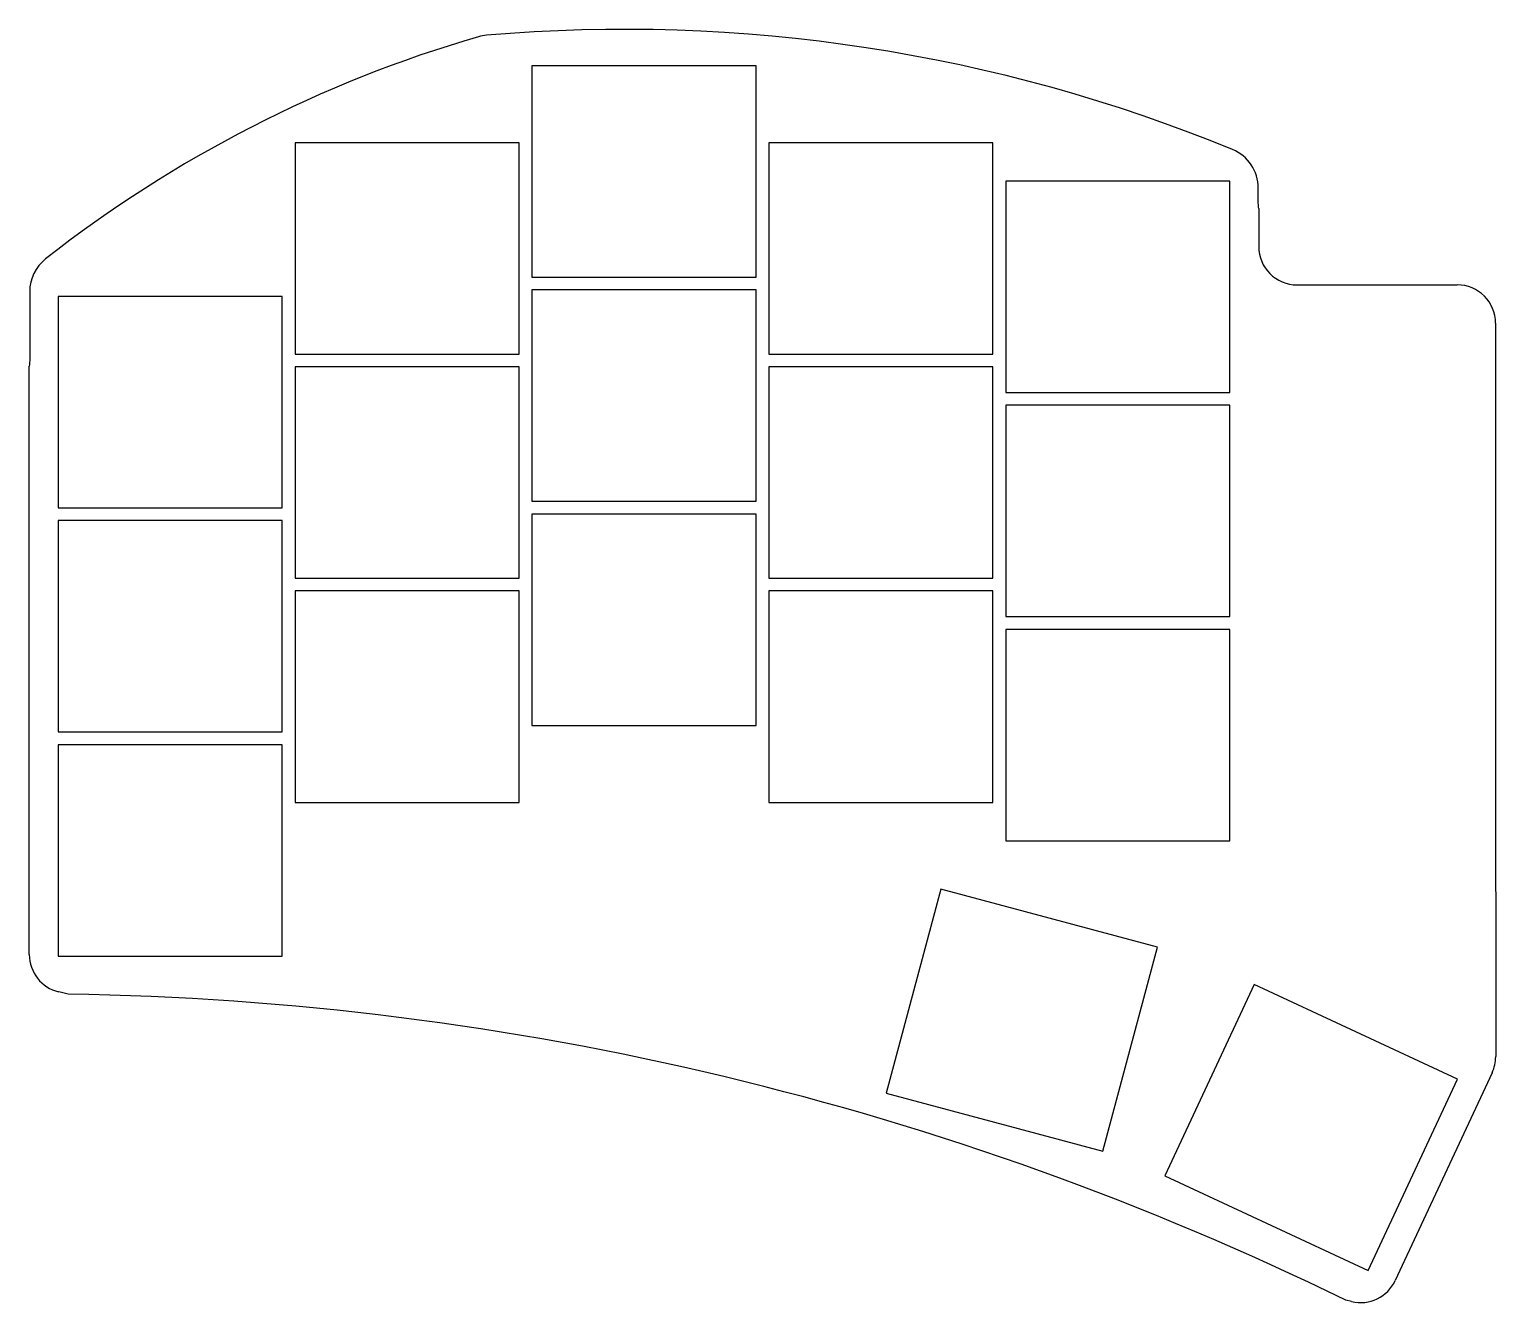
# Model space of a CAD drawing. Header units: millimetres. Extents: x 89 to 204, y -135 to -36.
import ezdxf

# ---------------------------------------------------------------- set-up
doc = ezdxf.new("R2010")
doc.units = ezdxf.units.MM

msp = doc.modelspace()

# ---------------------------------------------------------------- linework, layer by layer
for p, q in [((145.75, -38.75), (128.25, -38.75)), ((128.25, -38.75), (128.25, -55.25)), ((145.75, -55.25), (145.75, -38.75)), ((127.25, -44.75), (109.75, -44.75)), ((109.75, -44.75), (109.75, -61.25)), ((127.25, -61.25), (127.25, -44.75)), ((164.25, -44.75), (146.75, -44.75)), ((146.75, -44.75), (146.75, -61.25)), ((164.25, -61.25), (164.25, -44.75)), ((182.75, -47.75), (165.25, -47.75)), ((165.25, -47.75), (165.25, -64.25)), ((182.75, -64.25), (182.75, -47.75)), ((184.97, -49.46), (184.97, -48.29)), ((185, -49.89), (185, -52.85)), ((128.25, -55.25), (145.75, -55.25)), ((188, -55.85), (200.5, -55.85)), ((89.03, -56.38), (89.03, -61.78)), ((108.75, -56.75), (91.25, -56.75)), ((91.25, -56.75), (91.25, -73.25)), ((108.75, -73.25), (108.75, -56.75)), ((145.75, -56.25), (128.25, -56.25)), ((128.25, -56.25), (128.25, -72.75)), ((145.75, -72.75), (145.75, -56.25)), ((203.5, -58.85), (203.5, -90.35)), ((109.75, -61.25), (127.25, -61.25)), ((146.75, -61.25), (164.25, -61.25)), ((89, -108.13), (89, -62.2)), ((127.25, -62.25), (109.75, -62.25)), ((109.75, -62.25), (109.75, -78.75)), ((127.25, -78.75), (127.25, -62.25)), ((164.25, -62.25), (146.75, -62.25)), ((146.75, -62.25), (146.75, -78.75)), ((164.25, -78.75), (164.25, -62.25)), ((165.25, -64.25), (182.75, -64.25)), ((182.75, -65.25), (165.25, -65.25)), ((165.25, -65.25), (165.25, -81.75)), ((182.75, -81.75), (182.75, -65.25)), ((91.25, -73.25), (108.75, -73.25)), ((128.25, -72.75), (145.75, -72.75)), ((108.75, -74.25), (91.25, -74.25)), ((91.25, -74.25), (91.25, -90.75)), ((108.75, -90.75), (108.75, -74.25)), ((145.75, -73.75), (128.25, -73.75)), ((128.25, -73.75), (128.25, -90.25)), ((145.75, -90.25), (145.75, -73.75)), ((109.75, -78.75), (127.25, -78.75)), ((146.75, -78.75), (164.25, -78.75)), ((127.25, -79.75), (109.75, -79.75)), ((109.75, -79.75), (109.75, -96.25)), ((127.25, -96.25), (127.25, -79.75)), ((164.25, -79.75), (146.75, -79.75)), ((146.75, -79.75), (146.75, -96.25)), ((164.25, -96.25), (164.25, -79.75)), ((165.25, -81.75), (182.75, -81.75)), ((182.75, -82.75), (165.25, -82.75)), ((165.25, -82.75), (165.25, -99.25)), ((182.75, -99.25), (182.75, -82.75)), ((128.25, -90.25), (145.75, -90.25)), ((203.5, -90.35), (203.51, -116.1)), ((91.25, -90.75), (108.75, -90.75)), ((108.75, -91.75), (91.25, -91.75)), ((91.25, -91.75), (91.25, -108.25)), ((108.75, -108.25), (108.75, -91.75)), ((109.75, -96.25), (127.25, -96.25)), ((146.75, -96.25), (164.25, -96.25)), ((165.25, -99.25), (182.75, -99.25)), ((160.18, -103.02), (155.91, -118.95)), ((177.09, -107.55), (160.18, -103.02)), ((172.82, -123.48), (177.09, -107.55)), ((91.25, -108.25), (108.75, -108.25)), ((92.03, -111.23), (91.3, -111.05)), ((184.66, -110.46), (177.68, -125.41)), ((200.52, -117.86), (184.66, -110.46)), ((193.54, -132.81), (200.52, -117.86)), ((203.23, -117.37), (195.67, -133.58)), ((155.91, -118.95), (172.82, -123.48)), ((177.68, -125.41), (193.54, -132.81)), ((192.25, -135.23), (191.8, -135.12))]:
    msp.add_line(p, q)
for centre, radius, start, end in [((152, -132.5), 100, 106.2184, 128.1164), ((124.98, -39.6), 3.25, 94.9292, 106.2184), ((135.44, -160.9), 125, 67.6582, 94.9292), ((181.72, -48.29), 3.25, 0, 67.6582), ((182, -49.89), 3, 0, 8.1096), ((188, -52.85), 3, 180, 270), ((92.28, -56.38), 3.25, 128.1164, 180), ((200.5, -58.85), 3, 0, 90), ((92, -62.2), 3, 171.8904, 180), ((206.5, -90.35), 3, 180, 180.0147), ((92, -108.13), 3, 180, 256.5307), ((88.5, -346.2), 235, 63.923, 89.1384), ((200.51, -116.1), 3, 335, 0.0147), ((192.95, -132.31), 3, 256.5307, 335)]:
    msp.add_arc(centre, radius, start, end)

doc.saveas('drawing.dxf')
